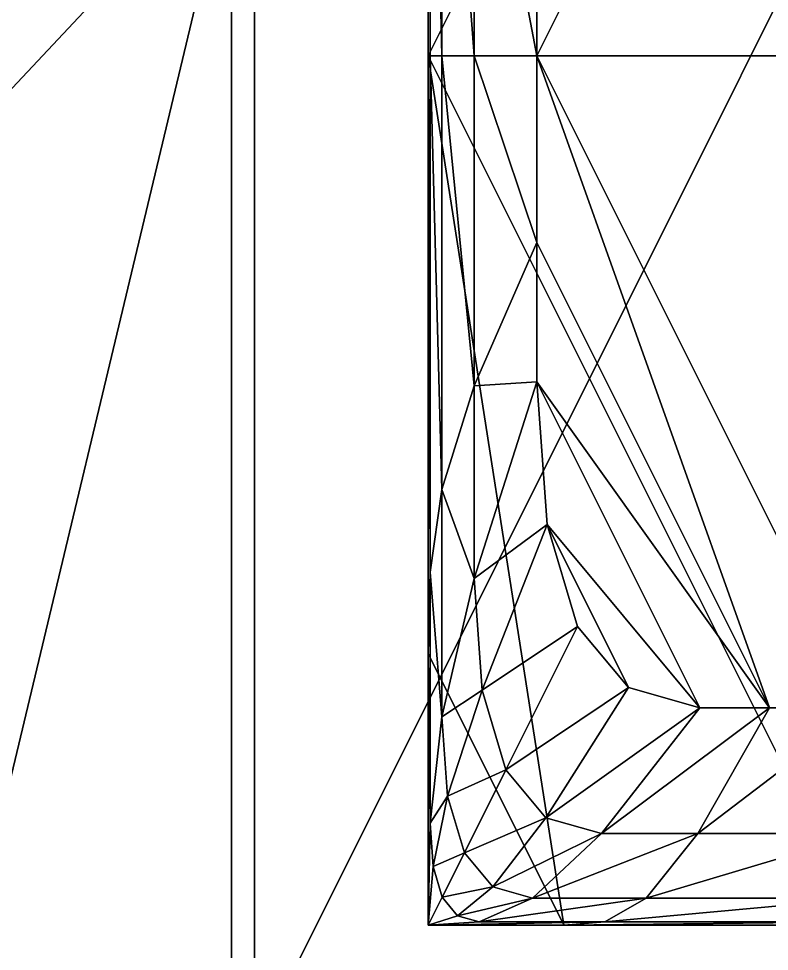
# Model space of a CAD drawing. Header units: metres. Extents: x -2 to 2, y -1.21 to 5.7.
# Drawn here: x -0.278 to 0.586, y 1.123 to 2.196 of the extents above; entities that cross this region are included whole.
import ezdxf

# ---------------------------------------------------------------- set-up
doc = ezdxf.new("R2010")
doc.units = ezdxf.units.M

msp = doc.modelspace()

# ---------------------------------------------------------------- linework, layer by layer
at = {"layer": 'Cube'}
for points in [[(-1.3492, 0.9849, -0.8132), (-0.0336, 2.3849, -0.3344), (-1.3492, 2.3849, -0.8132)], [(-1.3492, 0.9849, -0.8132), (-0.0336, 0.9849, -0.3344), (-0.0336, 2.3849, -0.3344)], [(-0.3688, 0.9849, 0.5865), (-0.0336, 2.3849, -0.3344), (-0.0336, 0.9849, -0.3344)], [(-0.3688, 0.9849, 0.5865), (-0.3688, 2.3849, 0.5865), (-0.0336, 2.3849, -0.3344)]]:
    msp.add_3dface(points, dxfattribs=at)
at = {"layer": 'Cube 1'}
for points in [[(-0.007, 3.8106, 0.4847), (1.393, 1.0106, 0.4847), (-0.007, 1.0106, 0.4847)], [(-0.007, 3.8106, 0.4847), (1.393, 3.8106, 0.4847), (1.393, 1.0106, 0.4847)], [(-0.007, 1.0106, -0.4953), (-0.007, 3.8106, 0.4847), (-0.007, 1.0106, 0.4847)], [(-0.007, 1.0106, -0.4953), (-0.007, 3.8106, -0.4953), (-0.007, 3.8106, 0.4847)], [(-0.007, 1.0106, -0.4953), (1.393, 3.8106, -0.4953), (-0.007, 3.8106, -0.4953)], [(-0.007, 1.0106, -0.4953), (1.393, 1.0106, -0.4953), (1.393, 3.8106, -0.4953)]]:
    msp.add_3dface(points, dxfattribs=at)
at = {"layer": 'Loft 1'}
for points in [[(0.693, 3.1532, 0.1957), (0.193, 2.8407, 0.1957), (0.193, 2.1532, 0.1957)], [(0.693, 3.1532, 0.1957), (0.193, 2.1532, 0.1957), (0.693, 1.1532, 0.1957)], [(0.318, 2.1532, 0.6957), (0.318, 2.3681, 0.6957), (0.693, 2.9032, 0.6957)], [(1.068, 2.1532, 0.6957), (0.318, 2.1532, 0.6957), (0.693, 2.9032, 0.6957)], [(0.193, 2.8407, 0.1957), (0.195, 2.1532, 0.4057), (0.193, 2.1532, 0.1957)], [(0.193, 2.8407, 0.1957), (0.195, 2.7471, 0.4057), (0.195, 2.1532, 0.4057)], [(0.195, 2.7471, 0.4057), (0.2086, 2.1532, 0.5473), (0.195, 2.1532, 0.4057)], [(0.195, 2.7471, 0.4057), (0.2086, 2.6519, 0.5473), (0.2086, 2.1532, 0.5473)], [(0.2086, 2.6519, 0.5473), (0.2457, 2.1532, 0.6381), (0.2086, 2.1532, 0.5473)], [(0.2086, 2.6519, 0.5473), (0.2457, 2.5329, 0.6381), (0.2457, 2.1532, 0.6381)], [(0.2457, 2.5329, 0.6381), (0.318, 2.1532, 0.6957), (0.2457, 2.1532, 0.6381)], [(0.2457, 2.5329, 0.6381), (0.318, 2.3681, 0.6957), (0.318, 2.1532, 0.6957)], [(0.193, 2.1532, 0.1957), (0.195, 1.5593, 0.4057), (0.193, 1.4657, 0.1957)], [(0.193, 2.1532, 0.1957), (0.195, 2.1532, 0.4057), (0.195, 1.5593, 0.4057)], [(0.193, 2.1532, 0.1957), (0.193, 1.4657, 0.1957), (0.3492, 1.1532, 0.1957)], [(0.3492, 1.1532, 0.1957), (0.693, 1.1532, 0.1957), (0.193, 2.1532, 0.1957)], [(0.195, 2.1532, 0.4057), (0.2086, 1.6545, 0.5473), (0.195, 1.5593, 0.4057)], [(0.195, 2.1532, 0.4057), (0.2086, 2.1532, 0.5473), (0.2086, 1.6545, 0.5473)], [(0.2086, 2.1532, 0.5473), (0.2457, 1.7735, 0.6381), (0.2086, 1.6545, 0.5473)], [(0.2086, 2.1532, 0.5473), (0.2457, 2.1532, 0.6381), (0.2457, 1.7735, 0.6381)], [(0.2457, 2.1532, 0.6381), (0.318, 1.9384, 0.6957), (0.2457, 1.7735, 0.6381)], [(0.2457, 2.1532, 0.6381), (0.318, 2.1532, 0.6957), (0.318, 1.9384, 0.6957)], [(0.5856, 1.4032, 0.6957), (0.318, 1.9384, 0.6957), (0.318, 2.1532, 0.6957)], [(0.693, 1.4032, 0.6957), (0.5856, 1.4032, 0.6957), (0.318, 2.1532, 0.6957)], [(0.318, 2.1532, 0.6957), (1.068, 2.1532, 0.6957), (0.693, 1.4032, 0.6957)], [(0.2457, 1.7735, 0.6381), (0.318, 1.9384, 0.6957), (0.318, 1.7782, 0.6957)], [(0.318, 1.9384, 0.6957), (0.5856, 1.4032, 0.6957), (0.318, 1.7782, 0.6957)], [(0.2086, 1.6545, 0.5473), (0.2457, 1.7735, 0.6381), (0.2457, 1.552, 0.6381)], [(0.2457, 1.552, 0.6381), (0.318, 1.7782, 0.6957), (0.3297, 1.6141, 0.6957)], [(0.2457, 1.7735, 0.6381), (0.318, 1.7782, 0.6957), (0.2457, 1.552, 0.6381)], [(0.318, 1.7782, 0.6957), (0.5055, 1.4032, 0.6957), (0.3297, 1.6141, 0.6957)], [(0.5055, 1.4032, 0.6957), (0.318, 1.7782, 0.6957), (0.5856, 1.4032, 0.6957)], [(0.195, 1.5593, 0.4057), (0.2086, 1.6545, 0.5473), (0.2086, 1.3931, 0.5473)], [(0.2086, 1.6545, 0.5473), (0.2457, 1.552, 0.6381), (0.2086, 1.3931, 0.5473)], [(0.2457, 1.552, 0.6381), (0.3297, 1.6141, 0.6957), (0.2549, 1.4237, 0.6381)], [(0.2549, 1.4237, 0.6381), (0.3297, 1.6141, 0.6957), (0.3649, 1.497, 0.6957)], [(0.4235, 1.4266, 0.6957), (0.3649, 1.497, 0.6957), (0.3297, 1.6141, 0.6957)], [(0.5055, 1.4032, 0.6957), (0.4235, 1.4266, 0.6957), (0.3297, 1.6141, 0.6957)], [(0.193, 1.4657, 0.1957), (0.195, 1.5593, 0.4057), (0.195, 1.2705, 0.4057)], [(0.195, 1.5593, 0.4057), (0.2086, 1.3931, 0.5473), (0.195, 1.2705, 0.4057)], [(0.2086, 1.3931, 0.5473), (0.2457, 1.552, 0.6381), (0.2549, 1.4237, 0.6381)], [(0.2549, 1.4237, 0.6381), (0.3649, 1.497, 0.6957), (0.2824, 1.332, 0.6381)], [(0.2824, 1.332, 0.6381), (0.3649, 1.497, 0.6957), (0.4235, 1.4266, 0.6957)], [(0.193, 1.4657, 0.1957), (0.195, 1.2705, 0.4057), (0.193, 1.1532, 0.1957)], [(0.3492, 1.1532, 0.1957), (0.193, 1.4657, 0.1957), (0.193, 1.1532, 0.1957)], [(0.2824, 1.332, 0.6381), (0.4235, 1.4266, 0.6957), (0.3282, 1.277, 0.6381)], [(0.3282, 1.277, 0.6381), (0.4235, 1.4266, 0.6957), (0.5055, 1.4032, 0.6957)], [(0.2086, 1.3931, 0.5473), (0.2549, 1.4237, 0.6381), (0.2151, 1.3018, 0.5473)], [(0.2151, 1.3018, 0.5473), (0.2549, 1.4237, 0.6381), (0.2824, 1.332, 0.6381)], [(0.3282, 1.277, 0.6381), (0.5055, 1.4032, 0.6957), (0.3924, 1.2587, 0.6381)], [(0.3924, 1.2587, 0.6381), (0.5856, 1.4032, 0.6957), (0.5031, 1.2587, 0.6381)], [(0.3924, 1.2587, 0.6381), (0.5055, 1.4032, 0.6957), (0.5856, 1.4032, 0.6957)], [(0.5031, 1.2587, 0.6381), (0.693, 1.4032, 0.6957), (0.693, 1.2587, 0.6381)], [(0.5031, 1.2587, 0.6381), (0.5856, 1.4032, 0.6957), (0.693, 1.4032, 0.6957)], [(0.195, 1.2705, 0.4057), (0.2086, 1.3931, 0.5473), (0.2151, 1.3018, 0.5473)], [(0.2151, 1.3018, 0.5473), (0.2824, 1.332, 0.6381), (0.2347, 1.2366, 0.5473)], [(0.2347, 1.2366, 0.5473), (0.2824, 1.332, 0.6381), (0.3282, 1.277, 0.6381)], [(0.195, 1.2705, 0.4057), (0.2151, 1.3018, 0.5473), (0.1985, 1.2209, 0.4057)], [(0.1985, 1.2209, 0.4057), (0.2151, 1.3018, 0.5473), (0.2347, 1.2366, 0.5473)], [(0.2347, 1.2366, 0.5473), (0.3282, 1.277, 0.6381), (0.2673, 1.1975, 0.5473)], [(0.2673, 1.1975, 0.5473), (0.3282, 1.277, 0.6381), (0.3924, 1.2587, 0.6381)], [(0.193, 1.1532, 0.1957), (0.195, 1.2705, 0.4057), (0.1985, 1.2209, 0.4057)], [(0.2673, 1.1975, 0.5473), (0.3924, 1.2587, 0.6381), (0.3129, 1.1845, 0.5473)], [(0.3129, 1.1845, 0.5473), (0.5031, 1.2587, 0.6381), (0.4437, 1.1845, 0.5473)], [(0.3129, 1.1845, 0.5473), (0.3924, 1.2587, 0.6381), (0.5031, 1.2587, 0.6381)], [(0.4437, 1.1845, 0.5473), (0.693, 1.2587, 0.6381), (0.693, 1.1845, 0.5473)], [(0.4437, 1.1845, 0.5473), (0.5031, 1.2587, 0.6381), (0.693, 1.2587, 0.6381)], [(0.1985, 1.2209, 0.4057), (0.2347, 1.2366, 0.5473), (0.2091, 1.1855, 0.4057)], [(0.2091, 1.1855, 0.4057), (0.2347, 1.2366, 0.5473), (0.2673, 1.1975, 0.5473)], [(0.193, 1.1532, 0.1957), (0.1985, 1.2209, 0.4057), (0.2091, 1.1855, 0.4057)], [(0.193, 1.1532, 0.1957), (0.1985, 1.2209, 0.4057), (0.193, 1.1532, 0.1957)], [(0.2091, 1.1855, 0.4057), (0.2673, 1.1975, 0.5473), (0.2268, 1.1642, 0.4057)], [(0.2268, 1.1642, 0.4057), (0.2673, 1.1975, 0.5473), (0.3129, 1.1845, 0.5473)], [(0.193, 1.1532, 0.1957), (0.2091, 1.1855, 0.4057), (0.2268, 1.1642, 0.4057)], [(0.193, 1.1532, 0.1957), (0.2091, 1.1855, 0.4057), (0.193, 1.1532, 0.1957)], [(0.2268, 1.1642, 0.4057), (0.3129, 1.1845, 0.5473), (0.2517, 1.1571, 0.4057)], [(0.2517, 1.1571, 0.4057), (0.4437, 1.1845, 0.5473), (0.3961, 1.1571, 0.4057)], [(0.2517, 1.1571, 0.4057), (0.3129, 1.1845, 0.5473), (0.4437, 1.1845, 0.5473)], [(0.3961, 1.1571, 0.4057), (0.693, 1.1845, 0.5473), (0.693, 1.1571, 0.4057)], [(0.3961, 1.1571, 0.4057), (0.4437, 1.1845, 0.5473), (0.693, 1.1845, 0.5473)], [(0.193, 1.1532, 0.1957), (0.2268, 1.1642, 0.4057), (0.2517, 1.1571, 0.4057)], [(0.193, 1.1532, 0.1957), (0.2268, 1.1642, 0.4057), (0.193, 1.1532, 0.1957)], [(0.193, 1.1532, 0.1957), (0.2517, 1.1571, 0.4057), (0.193, 1.1532, 0.1957)], [(0.193, 1.1532, 0.1957), (0.3961, 1.1571, 0.4057), (0.3492, 1.1532, 0.1957)], [(0.193, 1.1532, 0.1957), (0.2517, 1.1571, 0.4057), (0.3961, 1.1571, 0.4057)], [(0.3492, 1.1532, 0.1957), (0.693, 1.1571, 0.4057), (0.693, 1.1532, 0.1957)], [(0.3492, 1.1532, 0.1957), (0.3961, 1.1571, 0.4057), (0.693, 1.1571, 0.4057)]]:
    msp.add_3dface(points, dxfattribs=at)

doc.saveas('drawing.dxf')
